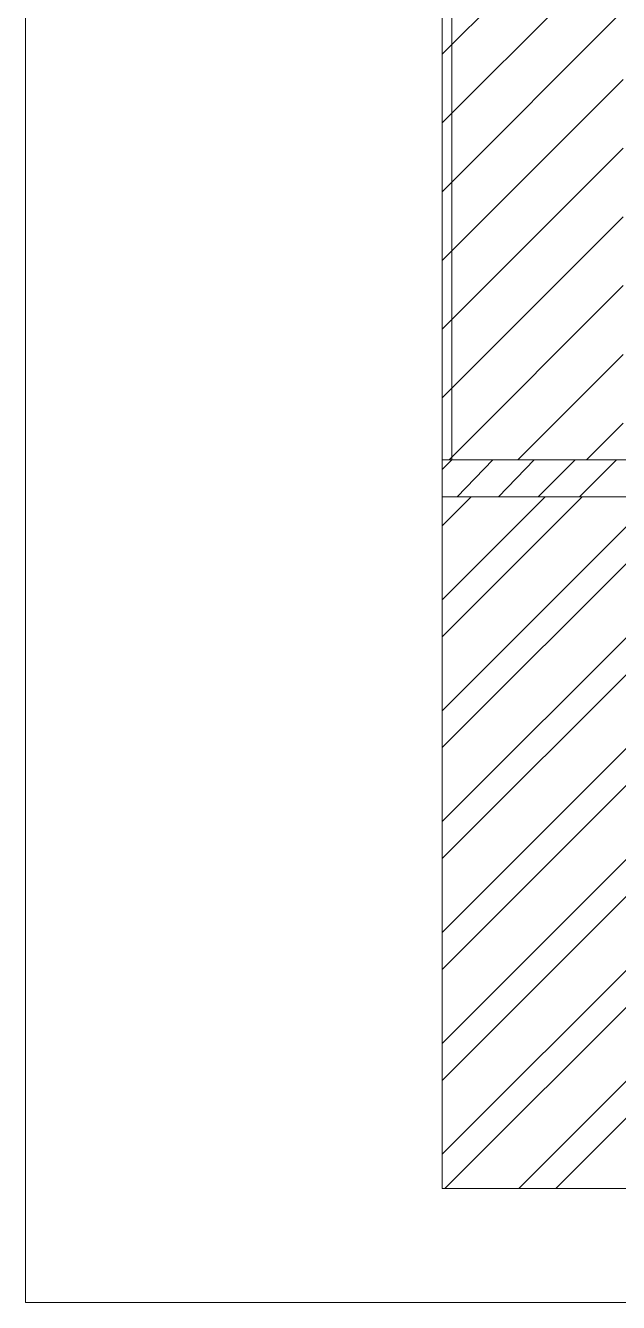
# Model space of a CAD drawing. Header units: millimetres. Extents: x 2518 to 53621, y 2061 to 18648.
# Drawn here: x 24833 to 25748, y 6857 to 8827 of the extents above; entities that cross this region are included whole.
import ezdxf

# ---------------------------------------------------------------- set-up
doc = ezdxf.new("R2010")
doc.units = ezdxf.units.MM
for name, color, linetype, lineweight in [('A-DETL', 7, 'Continuous', 9), ('A-DETL-6', 7, 'Continuous', 5), ('A-DETL-GENF', 7, 'Continuous', 9)]:
    doc.layers.add(name, color=color, linetype=linetype, lineweight=lineweight)
doc.layers.add('A-DETL-GENF-15', color=7, linetype='Continuous', lineweight=9, true_color=0xc0c0c0)

msp = doc.modelspace()

# ---------------------------------------------------------------- hatches: boundary and pattern name
at = {"layer": 'A-DETL-GENF'}
h = msp.add_hatch(dxfattribs=at)
h.set_pattern_fill('FP_13', color=256, style=0, pattern_type=2)
h.set_pattern_definition([(45, (18390.64, 0), (-53.033, 53.033), [])])
h.paths.add_polyline_path([(25634.2271, 8156.6045), (25755.2741, 8156.6045), (25755.2741, 13780.5878), (25475.8741, 13780.5878), (25475.8741, 8156.6045)])
at = {"layer": 'A-DETL-GENF-15'}
h = msp.add_hatch(dxfattribs=at)
h.set_pattern_fill('FP_12', color=256, style=0, pattern_type=2)
h.set_pattern_definition([(45, (18390.64, 0), (-85.5373, 85.5373), []), (45, (18447.67, 0), (-85.5373, 85.5373), [])])
h.paths.add_polyline_path([(31190.8741, 7032.6545), (31190.8741, 8099.4545), (25475.8741, 8099.4545), (25475.8741, 7032.6545), (27716.646, 7032.6545)])

# ---------------------------------------------------------------- linework, layer by layer
at = {"layer": 'A-DETL'}
for p, q in [((24833.3741, 14805.9378), (24833.3741, 6856.6045)), ((25475.8741, 13780.5878), (25475.8741, 8156.6045)), ((25475.8741, 7032.6545), (25475.8741, 13780.5878)), ((25475.8741, 8156.6045), (25755.2741, 8156.6045)), ((31190.8741, 8099.4545), (25475.8741, 8099.4545)), ((25475.8741, 8099.4545), (25475.8741, 7032.6545)), ((25475.8741, 7032.6545), (31190.8741, 7032.6545)), ((31190.8741, 7032.6545), (25475.8741, 7032.6545)), ((38390.8741, 6856.6045), (24833.3741, 6856.6045))]:
    msp.add_line(p, q, dxfattribs=at)
at = {"layer": 'A-DETL-6'}
for p, q in [((25475.8741, 8156.6045), (25475.8741, 13780.5878)), ((25490.6908, 13780.5878), (25490.6908, 8156.6045)), ((25475.8741, 7032.6545), (25475.8741, 8156.6045)), ((25475.8741, 8156.6045), (31190.8741, 8156.6045)), ((25475.8741, 7032.6545), (25475.8741, 8156.6045)), ((25475.8741, 8156.6045), (26165.9075, 8156.6045)), ((25490.6908, 8156.6045), (25475.8741, 8156.6045)), ((25490.6908, 8156.6045), (25475.8741, 8141.7878)), ((25499.1575, 8099.4545), (25554.1908, 8156.6045)), ((25562.6575, 8099.4545), (25617.6908, 8156.6045)), ((25624.0408, 8099.4545), (25681.1908, 8156.6045)), ((25687.5408, 8099.4545), (25744.6908, 8156.6045)), ((25475.8741, 8099.4545), (31190.8741, 8099.4545)), ((31190.8741, 7032.6545), (25475.8741, 7032.6545)), ((31190.8741, 7032.6545), (25475.8741, 7032.6545))]:
    msp.add_line(p, q, dxfattribs=at)

doc.saveas('drawing.dxf')
